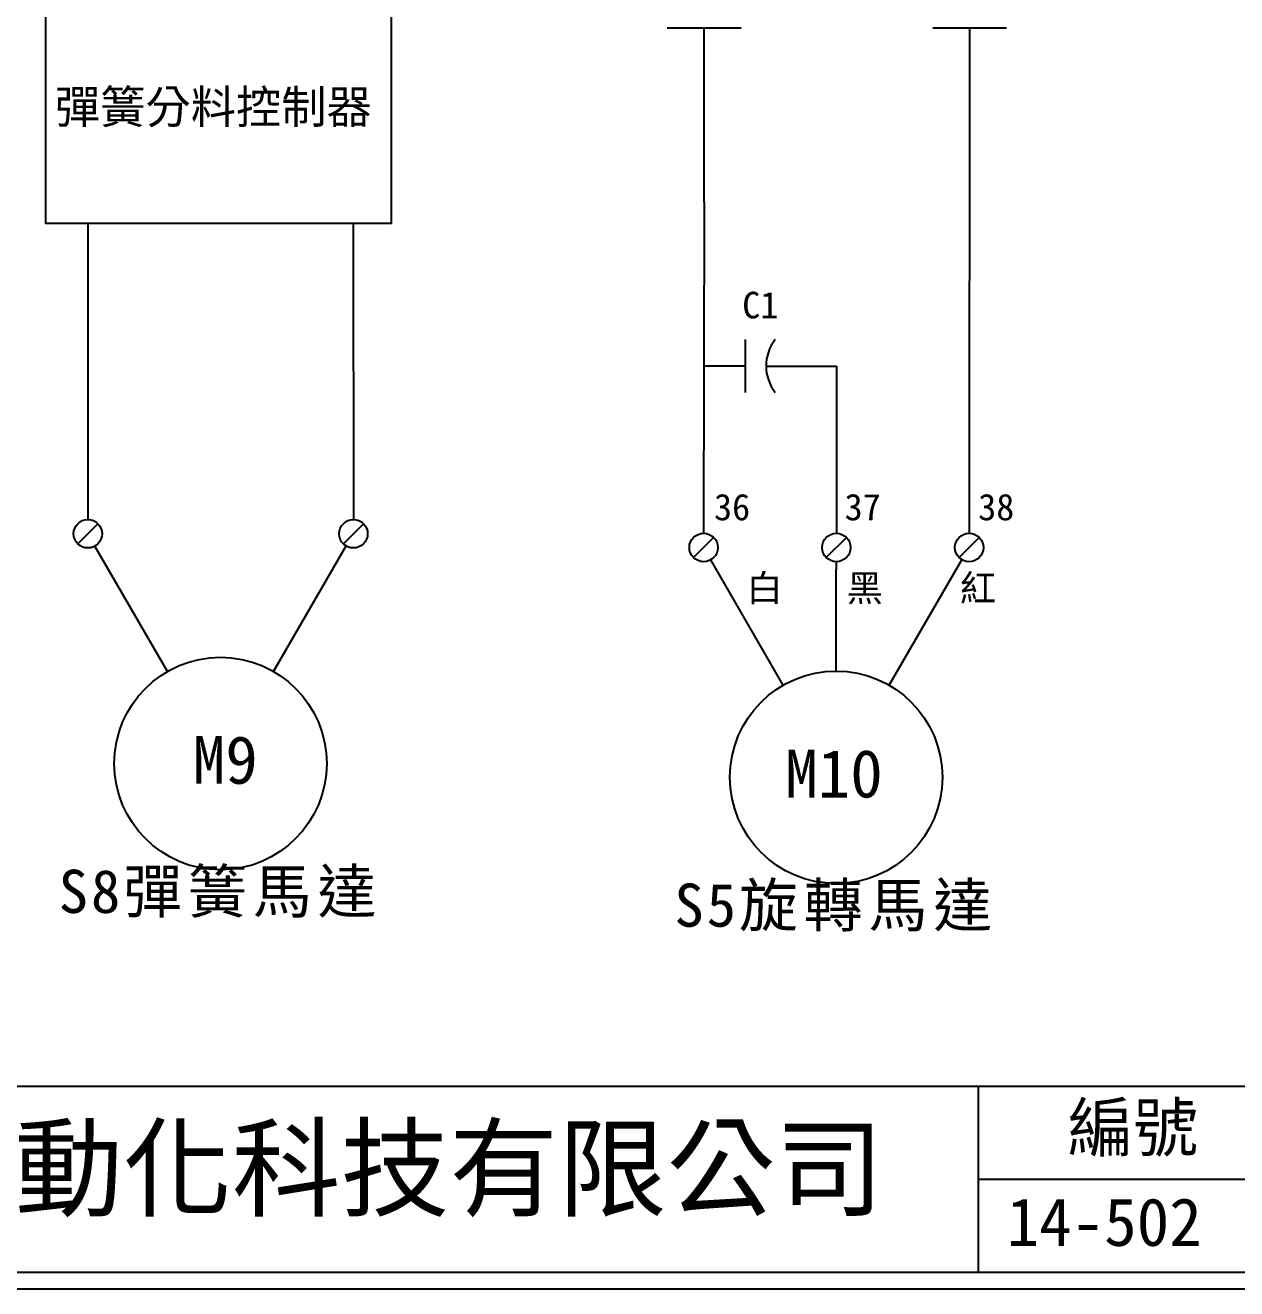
# Model space of a CAD drawing. Extents: x 10 to 297, y 3 to 207.
# Drawn here: x 74 to 165.2, y 3 to 98.1 of the extents above; entities that cross this region are included whole.
import ezdxf

# ---------------------------------------------------------------- set-up
doc = ezdxf.new("R2010")
doc.units = 0
doc.layers.get('0').update_dxf_attribs({"linetype": 'CONTINUOUS'})
doc.layers.add('圖框層', color=7, linetype='CONTINUOUS')
doc.layers.add('標尺寸層', color=3, linetype='CONTINUOUS')
doc.styles.add('STSL', font='kaiu.ttf')
doc.styles.add('標楷體', font='kaiu.ttf')

msp = doc.modelspace()

# ---------------------------------------------------------------- linework, layer by layer
for p, q in [((125.079, 84.805), (125.079, 97.94)), ((145.079, 97.94), (145.042, 59.881)), ((125.079, 84.805), (125.041, 59.881)), ((78.664, 83.207), (78.673, 60.916)), ((98.664, 83.207), (98.673, 60.916)), ((128.198, 70.47), (128.198, 74.47)), ((128.198, 72.47), (125.05, 72.472)), ((129.747, 72.469), (135.041, 72.469)), ((135.056, 72.469), (135.041, 59.881)), ((79.43, 60.602), (77.915, 59.088)), ((99.43, 60.602), (97.915, 59.088)), ((125.799, 59.567), (124.284, 58.053)), ((135.799, 59.567), (134.284, 58.053)), ((145.799, 59.567), (144.284, 58.053)), ((84.661, 49.473), (79.208, 58.918)), ((92.661, 49.473), (98.12, 58.928)), ((131.03, 48.437), (125.577, 57.882)), ((135.029, 57.739), (135.03, 57.151)), ((135.03, 49.509), (135.03, 57.151)), ((139.03, 48.437), (144.489, 57.892))]:
    msp.add_line(p, q)
for centre, radius in [((78.673, 59.845), 1.071), ((98.673, 59.845), 1.071), ((125.041, 58.81), 1.071), ((135.041, 58.81), 1.071), ((145.041, 58.81), 1.071), ((88.661, 42.544), 8), ((135.03, 41.509), 8)]:
    msp.add_circle(centre, radius)
msp.add_arc((132.973, 72.474), 3.226, 141.77552, 218.40176)
at = {"layer": '圖框層', "color": 7}
for p, q in [((11.25, 18.25), (295.75, 18.25)), ((145.75, 4.25), (145.75, 18.25)), ((145.75, 11.25), (295.75, 11.25)), ((11.25, 4.25), (295.75, 4.25)), ((10, 3), (297, 3))]:
    msp.add_line(p, q, dxfattribs=at)
at = {"layer": '標尺寸層', "color": 7}
for p, q in [((122.295, 97.94), (127.863, 97.94)), ((142.295, 97.94), (147.863, 97.94))]:
    msp.add_line(p, q, dxfattribs=at)
msp.add_lwpolyline([(75.513, 100.584), (101.505, 100.584), (101.505, 83.207), (75.513, 83.207)], close=True, dxfattribs=at)

# ---------------------------------------------------------------- texts
at = {"color": 0, "char_height": 3.25, "attachment_point": 2, "style": '標楷體'}
for s, insert, width in [('{\\T1.1;S8彈簧馬達}', (88.661, 34.544), 24.14544), ('{\\T1.1;S5旋轉馬達}', (135.03, 33.509), 30.80907)]:
    msp.add_mtext(s, dxfattribs=dict(at, insert=insert, width=width))
at = {"layer": '圖框層', "color": 4, "style": 'STSL'}
for s, height, p in [('彈簧分料控制器', 2.5, (76.19, 90.738)), ('C1', 2, (127.952, 76.063)), ('36', 2, (125.83, 60.856)), ('37', 2, (135.664, 60.856)), ('38', 2, (145.723, 60.856)), ('白', 2, (128.27, 54.753)), ('黑', 2, (135.814, 54.753)), ('紅', 2, (144.347, 54.753)), ('M9', 3.6, (86.577, 41.021)), ('M10', 3.6, (131.19, 39.986)), ('編號', 3.6, (152.465, 13.337)), ('泓陞自動化科技有限公司', 6, (48.604, 9.076)), ('14-502', 3.6, (147.864, 6.224))]:
    msp.add_text(s, height=height, dxfattribs=at).set_placement(p)

doc.saveas('drawing.dxf')
